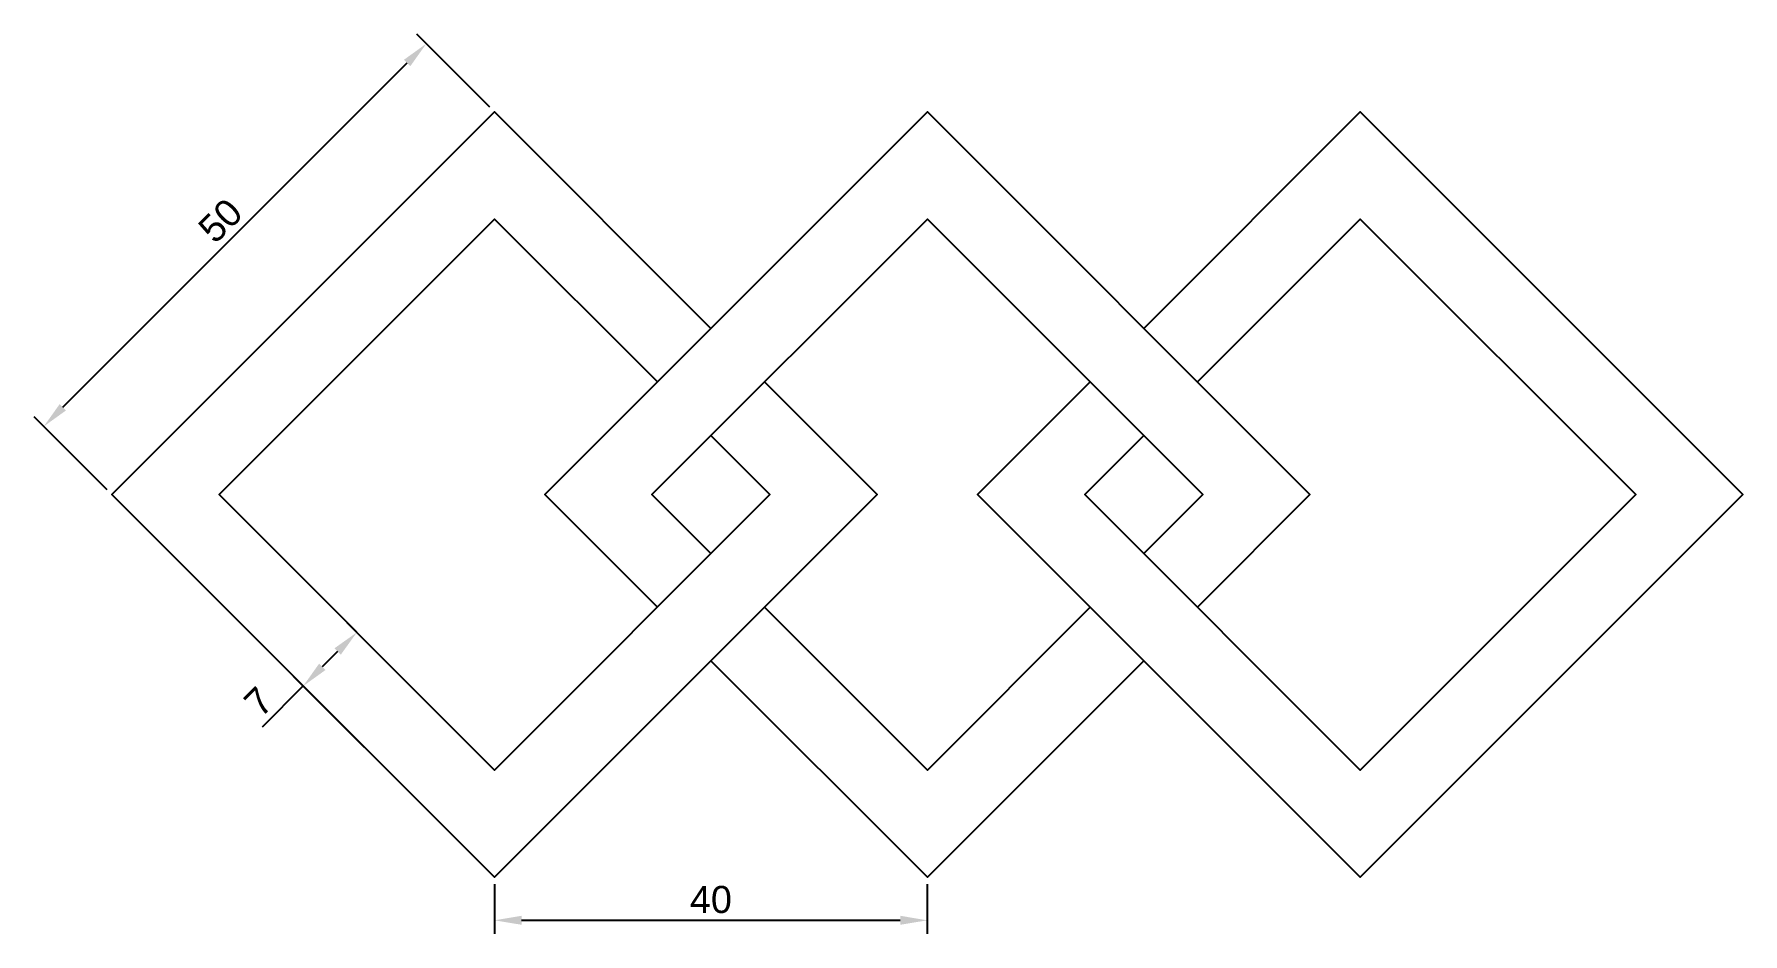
# Model space of a CAD drawing. Header units: millimetres. Extents: x 66 to 224, y 50 to 133.
import ezdxf

# ---------------------------------------------------------------- set-up
doc = ezdxf.new("R2010")
doc.units = ezdxf.units.MM
doc.styles.get("Standard").update_dxf_attribs({"font": 'arial.ttf'})
doc.dimstyles.new('ISO-25', dxfattribs={"dimtxt": 2.5, "dimasz": 2.5, "dimexe": 1.25, "dimexo": 0.625, "dimtad": 1, "dimtxsty": 'Standard', "dimcen": 2.5, "dimadec": 0, "dimazin": 0, "dimtfac": 1, "dimtmove": 0, "dimatfit": 3, "dimfxl": 1, "dimarcsym": 0})

# ---------------------------------------------------------------- blocks, each defined once
blk = doc.blocks.new('*D2')
at = {"color": 0, "lineweight": -2, "transparency": 16777216}
for p, q in [((107.86, 126.67), (101.12, 133.41)), ((68.42, 98.94), (100.24, 130.76)), ((72.51, 91.31), (65.77, 98.06))]:
    blk.add_line(p, q, dxfattribs=at)
at = {"color": 0, "transparency": 16777216}
for points in [[(99.94, 131.05), (100.53, 130.46), (102, 132.53)], [(68.12, 99.23), (68.71, 98.65), (66.65, 97.17)]]:
    blk.add_solid(points, dxfattribs=at)
at = {"layer": 'Defpoints', "color": 0, "transparency": 16777216}
for p in [(102, 132.53), (108.3, 126.23), (72.95, 90.87)]:
    blk.add_point(p, dxfattribs=at)
at = {"color": 0, "transparency": 16777216, "insert": (82.98, 116.19), "char_height": 2.5, "attachment_point": 5, "rotation": 45}
blk.add_mtext('50', dxfattribs=at)
blk = doc.blocks.new('*D3')
at = {"color": 0, "lineweight": -2, "transparency": 16777216}
for p, q in [((107.86, 65.86), (94.69, 79.03)), ((93.81, 76.38), (92.39, 74.96)), ((90.63, 73.19), (86.83, 69.4)), ((102.91, 60.91), (89.74, 74.08))]:
    blk.add_line(p, q, dxfattribs=at)
at = {"color": 0, "transparency": 16777216}
for points in [[(93.51, 76.67), (94.1, 76.08), (95.58, 78.14)], [(92.1, 75.26), (92.69, 74.67), (90.63, 73.19)]]:
    blk.add_solid(points, dxfattribs=at)
at = {"layer": 'Defpoints', "color": 0, "transparency": 16777216}
for p in [(90.63, 73.19), (108.3, 65.42), (103.35, 60.47)]:
    blk.add_point(p, dxfattribs=at)
at = {"color": 0, "transparency": 16777216, "insert": (86.52, 71.74), "char_height": 2.5, "attachment_point": 5, "rotation": 45}
blk.add_mtext('7', dxfattribs=at)
blk = doc.blocks.new('*D4')
at = {"color": 0, "lineweight": -2, "transparency": 16777216}
for p, q in [((108.3, 54.89), (108.3, 50.29)), ((148.3, 54.89), (148.3, 50.29)), ((110.8, 51.54), (145.8, 51.54))]:
    blk.add_line(p, q, dxfattribs=at)
at = {"color": 0, "transparency": 16777216}
for points in [[(110.8, 51.96), (110.8, 51.13), (108.3, 51.54)], [(145.8, 51.96), (145.8, 51.13), (148.3, 51.54)]]:
    blk.add_solid(points, dxfattribs=at)
at = {"layer": 'Defpoints', "color": 0, "transparency": 16777216}
for p in [(108.3, 55.52), (148.3, 55.52), (148.3, 51.54)]:
    blk.add_point(p, dxfattribs=at)
at = {"color": 0, "transparency": 16777216, "insert": (128.3, 53.45), "char_height": 2.5, "attachment_point": 5}
blk.add_mtext('40', dxfattribs=at)

msp = doc.modelspace()

# ---------------------------------------------------------------- linework, layer by layer
for points in [[(133.254, 101.278), (143.66, 90.873), (108.304, 55.517), (72.949, 90.873), (108.304, 126.228), (128.304, 106.228)], [(123.355, 80.467), (112.949, 90.873), (148.304, 126.228), (183.66, 90.873), (173.254, 80.467)], [(168.304, 106.228), (188.304, 126.228), (223.66, 90.873), (188.304, 55.517), (152.949, 90.873), (163.355, 101.278)], [(128.304, 96.328), (133.76, 90.873), (108.304, 65.417), (82.848, 90.873), (108.304, 116.328), (123.355, 101.278)], [(128.304, 85.417), (122.848, 90.873), (148.304, 116.328), (173.76, 90.873), (168.304, 85.417)], [(173.254, 101.278), (188.304, 116.328), (213.76, 90.873), (188.304, 65.417), (162.848, 90.873), (168.304, 96.328)], [(163.355, 80.467), (148.304, 65.417), (133.254, 80.467)], [(168.304, 75.517), (148.304, 55.517), (128.304, 75.517)]]:
    msp.add_lwpolyline(points)

# ---------------------------------------------------------------- dimensions: what is measured, and where the dimension line sits
for p1, p2, distance, picture, middle in [((72.949, 90.873), (108.304, 126.228), 8.909, '*D2', (82.983, 116.194)), ((108.304, 55.517), (148.304, 55.517), -3.973, '*D4', (128.304, 53.445))]:
    dim = msp.add_aligned_dim(p1=p1, p2=p2, distance=distance, dimstyle='ISO-25')
    dim.commit()
    dim.dimension.update_dxf_attribs({"geometry": picture, "text_midpoint": middle})
dim = msp.add_linear_dim(base=(90.627, 73.195), p1=(108.304, 65.417), p2=(103.355, 60.467), angle=225, dimstyle='ISO-25')
dim.commit()
dim.dimension.update_dxf_attribs({"geometry": '*D3', "text_midpoint": (87.845, 70.413), "dimtype": 161})

doc.saveas('drawing.dxf')
